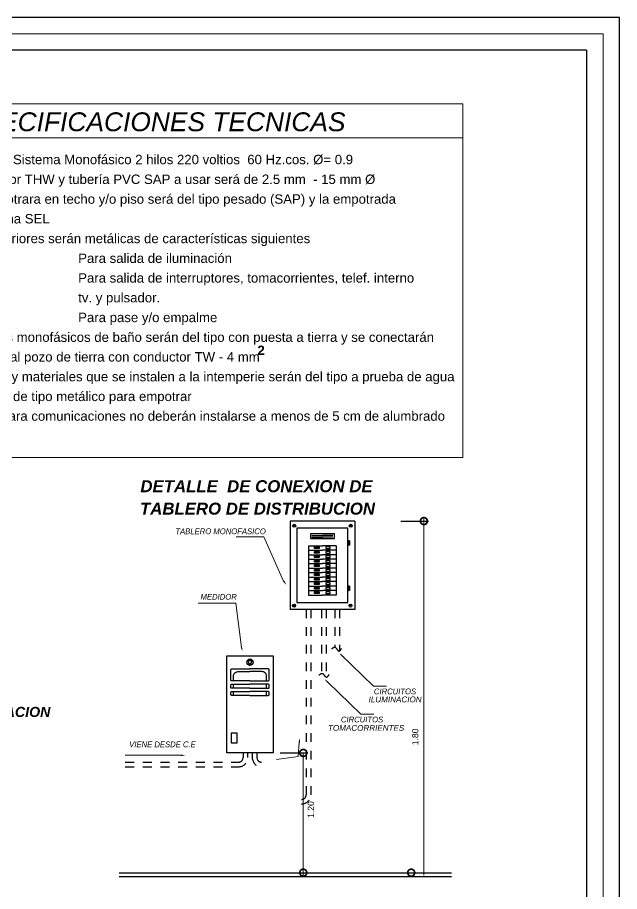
# Model space of a CAD drawing. Header units: millimetres. Extents: x 821 to 906, y 83 to 185.
# Drawn here: x 851.08 to 857.89, y 99.12 to 109.02 of the extents above; entities that cross this region are included whole.
import ezdxf

# ---------------------------------------------------------------- set-up
doc = ezdxf.new("R2010")
doc.units = ezdxf.units.MM
doc.linetypes.add('DASHED', pattern=[0.75, 0.5, -0.25])
for name, color, linetype, lineweight in [('0.1', 1, 'Continuous', 13), ('P6', 255, 'Continuous', 20), ('Punto 002 .ronald flores', 252, 'Continuous', 20), ('T.D.', 105, 'Continuous', 25)]:
    doc.layers.add(name, color=color, linetype=linetype, lineweight=lineweight)
for name, color, linetype in [('E-MEDIDOR', 7, 'Continuous'), ('E-POWR-DTLS', 7, 'Continuous'), ('E-PVC', 7, 'DASHED'), ('Sanitarios', 135, 'Continuous'), ('Texto', 5, 'Continuous')]:
    doc.layers.add(name, color=color, linetype=linetype)
doc.styles.add('david', font='arialbi.ttf', dxfattribs={"height": 0.05})
doc.styles.add('Jocope', font='arialbd.ttf', dxfattribs={"height": 0.12})
doc.styles.add('JURGA', font='arial.ttf', dxfattribs={"height": 0.1})
doc.styles.add('RJocope', font='ariali.ttf', dxfattribs={"height": 0.175})

# ---------------------------------------------------------------- blocks, each defined once
blk = doc.blocks.new('_DotSmall')
at = {"color": 0, "const_width": 0.5}
blk.add_lwpolyline([(-0.0625, 0, 1), (0.0625, 0, 1)], format="xyb", close=True, dxfattribs=at)
blk = doc.blocks.new('conexion')
at = {"color": 4}
for p, q in [((4.447, -0.673), (4.923, -0.673)), ((2.379, -4.649), (2.855, -4.649)), ((2.379, -6.703), (2.855, -6.703)), ((4.447, -6.703), (4.923, -6.703))]:
    blk.add_line(p, q, dxfattribs=at)
at = {"color": 1, "lineweight": 15}
for p, q in [((4.844, -0.634), (4.844, -6.743)), ((2.776, -4.649), (2.776, -6.743))]:
    blk.add_line(p, q, dxfattribs=at)
for p, q in [((2.967, -1.145), (2.967, -1.117)), ((2.967, -1.117), (3.046, -1.117)), ((3.046, -1.145), (2.967, -1.145)), ((2.967, -1.223), (2.967, -1.194)), ((2.967, -1.194), (3.046, -1.194)), ((3.24, -1.117), (3.161, -1.117)), ((3.161, -1.145), (3.24, -1.145)), ((3.24, -1.194), (3.161, -1.194)), ((3.24, -1.145), (3.24, -1.117)), ((3.24, -1.223), (3.24, -1.194)), ((3.046, -1.223), (2.967, -1.223)), ((2.967, -1.3), (2.967, -1.271)), ((2.967, -1.271), (3.046, -1.271)), ((3.046, -1.3), (2.967, -1.3)), ((2.967, -1.377), (2.967, -1.348)), ((2.967, -1.348), (3.046, -1.348)), ((3.161, -1.223), (3.24, -1.223)), ((3.24, -1.271), (3.161, -1.271)), ((3.161, -1.3), (3.24, -1.3)), ((3.24, -1.348), (3.161, -1.348)), ((3.24, -1.3), (3.24, -1.271)), ((3.24, -1.377), (3.24, -1.348)), ((3.046, -1.377), (2.967, -1.377)), ((2.967, -1.454), (2.967, -1.425)), ((2.967, -1.425), (3.046, -1.425)), ((3.046, -1.454), (2.967, -1.454)), ((3.161, -1.377), (3.24, -1.377)), ((3.24, -1.425), (3.161, -1.425)), ((3.161, -1.454), (3.24, -1.454)), ((3.24, -1.454), (3.24, -1.425)), ((2.967, -1.531), (2.967, -1.502)), ((2.967, -1.502), (3.046, -1.502)), ((3.046, -1.531), (2.967, -1.531)), ((2.967, -1.608), (2.967, -1.58)), ((2.967, -1.58), (3.046, -1.58)), ((3.046, -1.608), (2.967, -1.608)), ((3.24, -1.502), (3.161, -1.502)), ((3.161, -1.531), (3.24, -1.531)), ((3.24, -1.58), (3.161, -1.58)), ((3.161, -1.608), (3.24, -1.608)), ((3.24, -1.531), (3.24, -1.502)), ((3.24, -1.608), (3.24, -1.58)), ((2.967, -1.685), (2.967, -1.656)), ((2.967, -1.656), (3.046, -1.656)), ((3.046, -1.685), (2.967, -1.685)), ((2.967, -1.762), (2.967, -1.734)), ((2.967, -1.734), (3.046, -1.734)), ((3.046, -1.762), (2.967, -1.762)), ((3.24, -1.656), (3.161, -1.656)), ((3.161, -1.685), (3.24, -1.685)), ((3.24, -1.734), (3.161, -1.734)), ((3.161, -1.762), (3.24, -1.762)), ((3.24, -1.685), (3.24, -1.656)), ((3.24, -1.762), (3.24, -1.734)), ((2.967, -1.839), (2.967, -1.811)), ((2.967, -1.811), (3.046, -1.811)), ((3.046, -1.839), (2.967, -1.839)), ((2.967, -1.916), (2.967, -1.888)), ((2.967, -1.888), (3.046, -1.888)), ((3.046, -1.916), (2.967, -1.916)), ((3.24, -1.811), (3.161, -1.811)), ((3.161, -1.839), (3.24, -1.839)), ((3.24, -1.888), (3.161, -1.888)), ((3.161, -1.916), (3.24, -1.916)), ((3.24, -1.839), (3.24, -1.811)), ((3.24, -1.916), (3.24, -1.888))]:
    blk.add_line(p, q)
at = {"layer": '0.1', "extrusion": (0, 0, -1)}
for points in [[(-2.44, -1.701), (-2.099, -0.941), (-1.625, -0.941)], [(-1.718, -2.839), (-1.619, -2.079), (-0.974, -2.079)], [(-3.414, -2.955), (-3.98, -3.505), (-4.203, -3.505)], [(-3.196, -3.437), (-3.762, -3.987), (-3.986, -3.987)], [(-0.678, -4.69), (0.275, -4.69)]]:
    blk.add_lwpolyline(points, dxfattribs=at)
at = {"layer": '0.1'}
blk.add_lwpolyline([(2.708, -4.463), (2.686, -4.713), (2.316, -4.76)], dxfattribs=at)
at = {"layer": '0.1', "extrusion": (0, 0, -1)}
for points in [[(-2.429, -1.709), (-2.487, -1.765), (-2.45, -1.693)], [(-1.704, -2.838), (-1.731, -2.903), (-1.728, -2.831)], [(-3.48, -3.001), (-3.414, -2.955), (-3.462, -3.019)], [(-3.206, -3.427), (-3.14, -3.381), (-3.187, -3.446)], [(-0.678, -4.704), (-0.757, -4.69), (-0.678, -4.677)]]:
    blk.add_solid(points, dxfattribs=at)
at = {"layer": '0.1'}
blk.add_solid([(2.695, -4.47), (2.715, -4.392), (2.722, -4.473)], dxfattribs=at)
at = {"layer": 'E-MEDIDOR'}
for points in [[(1.466, -2.983), (2.259, -2.983), (2.259, -4.649), (1.466, -4.649)], [(1.818, -3.068), (1.863, -3.145), (1.907, -3.068)], [(1.548, -4.304), (1.636, -4.304), (1.636, -4.48), (1.548, -4.48)]]:
    blk.add_lwpolyline(points, close=True, dxfattribs=at)
for points in [[(1.863, -3.411), (1.547, -3.411, -0.414214), (1.533, -3.397), (1.533, -3.225, -0.414214), (1.553, -3.205), (1.863, -3.205)], [(1.581, -3.411), (1.581, -3.334, -0.414214), (1.66, -3.254), (1.863, -3.254)], [(1.863, -3.411), (2.179, -3.411, 0.414214), (2.193, -3.397), (2.193, -3.225, 0.414214), (2.173, -3.205), (1.863, -3.205)], [(2.145, -3.411), (2.145, -3.334, 0.414214), (2.066, -3.254), (1.863, -3.254)], [(1.863, -3.537), (1.547, -3.537, -0.414214), (1.533, -3.523), (1.533, -3.486, -0.414214), (1.547, -3.472), (1.863, -3.472)], [(1.863, -3.663), (1.553, -3.663, -0.414214), (1.533, -3.643), (1.533, -3.612, -0.414214), (1.547, -3.598), (1.863, -3.598)], [(1.863, -3.537), (2.179, -3.537, 0.414214), (2.193, -3.523), (2.193, -3.486, 0.414214), (2.179, -3.472), (1.863, -3.472)], [(1.863, -3.663), (2.173, -3.663, 0.414214), (2.193, -3.643), (2.193, -3.612, 0.414214), (2.179, -3.598), (1.863, -3.598)]]:
    blk.add_lwpolyline(points, format="xyb", dxfattribs=at)
for points in [[(1.581, -3.537), (1.581, -3.472)], [(1.581, -3.663), (1.581, -3.598)], [(2.145, -3.537), (2.145, -3.472)], [(2.145, -3.663), (2.145, -3.598)]]:
    blk.add_lwpolyline(points, dxfattribs=at)
blk.add_circle((1.863, -3.094), 0.0544, dxfattribs=at)
at = {"layer": 'E-POWR-DTLS'}
for p, q in [((2.55, -0.673), (2.55, -2.189)), ((3.658, -0.673), (2.55, -0.673)), ((3.658, -0.673), (3.658, -2.189)), ((2.596, -0.754), (2.648, -0.754)), ((3.54, -0.792), (2.668, -0.792)), ((2.668, -0.792), (2.668, -2.071)), ((2.898, -0.894), (2.898, -0.972)), ((3.309, -0.894), (2.898, -0.894)), ((3.309, -0.972), (3.309, -0.894)), ((3.54, -2.071), (3.54, -0.792)), ((3.617, -0.754), (3.565, -0.754)), ((2.898, -0.972), (3.309, -0.972)), ((2.924, -0.92), (3.104, -0.92)), ((2.924, -0.946), (3.104, -0.946)), ((3.283, -0.92), (3.104, -0.92)), ((3.283, -0.946), (3.104, -0.946)), ((3.54, -1.01), (3.553, -1.01)), ((3.54, -1.036), (3.553, -1.036)), ((3.566, -1.01), (3.553, -1.01)), ((3.566, -1.036), (3.553, -1.036)), ((3.566, -1.01), (3.566, -1.088)), ((2.866, -1.095), (3.104, -1.095)), ((2.866, -1.095), (2.866, -1.943)), ((2.866, -1.172), (3.103, -1.172)), ((3.046, -1.117), (3.046, -1.145)), ((3.046, -1.194), (3.046, -1.223)), ((3.341, -1.172), (3.103, -1.172)), ((3.341, -1.095), (3.104, -1.095)), ((3.161, -1.117), (3.161, -1.145)), ((3.161, -1.194), (3.161, -1.223)), ((3.341, -1.095), (3.341, -1.943)), ((3.54, -1.062), (3.553, -1.062)), ((3.54, -1.088), (3.553, -1.088)), ((3.566, -1.062), (3.553, -1.062)), ((3.566, -1.088), (3.553, -1.088)), ((2.866, -1.249), (3.104, -1.249)), ((2.866, -1.326), (3.104, -1.326)), ((3.046, -1.271), (3.046, -1.3)), ((3.046, -1.348), (3.046, -1.377)), ((3.341, -1.249), (3.104, -1.249)), ((3.341, -1.326), (3.104, -1.326)), ((3.161, -1.271), (3.161, -1.3)), ((3.161, -1.348), (3.161, -1.377)), ((2.866, -1.403), (3.104, -1.403)), ((2.866, -1.48), (3.104, -1.48)), ((3.046, -1.425), (3.046, -1.454)), ((3.341, -1.403), (3.104, -1.403)), ((3.341, -1.48), (3.104, -1.48)), ((3.161, -1.425), (3.161, -1.454)), ((2.866, -1.557), (3.104, -1.557)), ((2.866, -1.634), (3.104, -1.634)), ((3.046, -1.502), (3.046, -1.531)), ((3.046, -1.58), (3.046, -1.608)), ((3.341, -1.557), (3.104, -1.557)), ((3.341, -1.634), (3.104, -1.634)), ((3.161, -1.502), (3.161, -1.531)), ((3.161, -1.58), (3.161, -1.608)), ((2.866, -1.711), (3.104, -1.711)), ((2.866, -1.788), (3.104, -1.788)), ((3.046, -1.656), (3.046, -1.685)), ((3.046, -1.734), (3.046, -1.762)), ((3.341, -1.711), (3.104, -1.711)), ((3.341, -1.788), (3.104, -1.788)), ((3.161, -1.656), (3.161, -1.685)), ((3.161, -1.734), (3.161, -1.762)), ((3.54, -1.788), (3.553, -1.788)), ((3.566, -1.788), (3.553, -1.788)), ((3.566, -1.788), (3.566, -1.865)), ((2.866, -1.865), (3.104, -1.865)), ((2.866, -1.943), (3.104, -1.943)), ((3.046, -1.811), (3.046, -1.839)), ((3.046, -1.888), (3.046, -1.916)), ((3.341, -1.865), (3.104, -1.865)), ((3.341, -1.943), (3.104, -1.943)), ((3.161, -1.811), (3.161, -1.839)), ((3.161, -1.888), (3.161, -1.916)), ((3.54, -1.814), (3.553, -1.814)), ((3.54, -1.84), (3.553, -1.84)), ((3.54, -1.865), (3.553, -1.865)), ((3.566, -1.814), (3.553, -1.814)), ((3.566, -1.84), (3.553, -1.84)), ((3.566, -1.865), (3.553, -1.865)), ((2.668, -2.071), (3.54, -2.071)), ((3.658, -2.189), (2.55, -2.189)), ((2.592, -2.123), (2.643, -2.123)), ((3.612, -2.123), (3.561, -2.123))]:
    blk.add_line(p, q, dxfattribs=at)
for centre in [(2.622, -0.754), (3.591, -0.754), (2.618, -2.123), (3.586, -2.123)]:
    blk.add_circle(centre, 0.0257, dxfattribs=at)
at = {"layer": 'E-PVC', "ltscale": 0.01}
for p, q in [((2.826, -2.189), (2.826, -5.367)), ((2.905, -2.189), (2.905, -5.367)), ((3.089, -2.189), (3.089, -3.285)), ((3.169, -2.189), (3.169, -3.349)), ((3.318, -2.189), (3.318, -2.835)), ((3.398, -2.189), (3.398, -2.899)), ((1.744, -4.649), (1.744, -4.728)), ((1.823, -4.649), (1.823, -4.728)), ((1.902, -4.649), (1.902, -4.728)), ((1.982, -4.649), (1.982, -4.728)), ((-0.275, -4.807), (1.665, -4.807)), ((-0.275, -4.887), (1.665, -4.887))]:
    blk.add_line(p, q, dxfattribs=at)
for centre, radius, start, end in [((1.665, -4.728), 0.159, 270, 0), ((1.665, -4.728), 0.0793, 270, 0), ((2.061, -4.728), 0.159, 180, 270), ((2.061, -4.728), 0.0793, 180, 270), ((2.746, -5.367), 0.0793, 270, 0), ((2.746, -5.367), 0.159, 270, 0)]:
    blk.add_arc(centre, radius, start, end, dxfattribs=at)
at = {"layer": 'E-PVC'}
for points in [[(3.262, -2.867), (3.318, -2.836), (3.386, -2.902), (3.434, -2.858)], [(3.047, -3.316), (3.103, -3.285), (3.172, -3.35), (3.219, -3.306)]]:
    blk.add_spline(points, degree=3, dxfattribs=at)
at = {"layer": 'Sanitarios'}
for p, q in [((-0.379, -6.703), (5.319, -6.703)), ((-0.379, -6.771), (5.319, -6.771))]:
    blk.add_line(p, q, dxfattribs=at)
at = {"color": 1, "lineweight": 15, "xscale": 0.2379850275512558, "yscale": 0.2379850275512558, "zscale": 0.2379850275512558}
for p, rotation in [((4.844, -0.673), 90), ((2.776, -4.649), 90), ((2.776, -6.703), 270), ((4.627, -6.703), 270)]:
    blk.add_blockref('_DotSmall', p, dxfattribs=dict(at, rotation=rotation))
at = {"char_height": 0.1058, "attachment_point": 5, "rotation": 90, "style": 'JURGA'}
for s, insert in [('\\A1;1.80', (4.697, -4.374)), ('\\A1;1.20', (2.906, -5.62))]:
    blk.add_mtext(s, dxfattribs=dict(at, insert=insert))
at = {"layer": 'T.D.', "color": 150, "style": 'david'}
blk.add_text('DETALLE  DE CONEXION DE ', height=0.20599, dxfattribs=at).set_placement((-0.016, -0.178))
at = {"layer": 'T.D.', "color": 150, "insert": (-0.023, -0.357), "char_height": 0.20599, "width": 4.13181, "attachment_point": 1, "style": 'david'}
blk.add_mtext('TABLERO DE DISTRIBUCION', dxfattribs=at)
at = {"layer": 'Texto', "color": 30, "style": 'RJocope', "width": 0.95}
for s, height, p in [('TABLERO MONOFASICO', 0.09916, (0.584, -0.898)), ('MEDIDOR', 0.0992, (1.015, -2.021)), ('CIRCUITOS ', 0.0992, (3.987, -3.644)), ('CIRCUITOS ', 0.0992, (3.422, -4.126)), ('VIENE DESDE C.E', 0.09916, (-0.208, -4.552))]:
    blk.add_text(s, height=height, dxfattribs=at).set_placement(p)
at = {"layer": 'Texto', "color": 30, "char_height": 0.09916, "attachment_point": 1, "style": 'RJocope'}
for s, insert, width in [('ILUMINACION', (3.897, -3.682), 1.73249), ('TOMACORRIENTES', (3.2, -4.171), 2.54384)]:
    blk.add_mtext(s, dxfattribs=dict(at, insert=insert, width=width))
blk = doc.blocks.new('ESPECIFIC')
at = {"layer": 'Punto 002 .ronald flores'}
for p, q in [((1893.082, 766.368), (1900.15, 766.368)), ((1893.082, 766.368), (1893.082, 762.128)), ((1900.972, 766.368), (1900.972, 762.128)), ((1893.082, 762.128), (1900.972, 762.128))]:
    blk.add_line(p, q, dxfattribs=at)
blk.add_lwpolyline([(1893.082, 766.821), (1900.972, 766.821), (1900.972, 766.368), (1893.082, 766.368)], close=True, dxfattribs=at)
at = {"lineweight": 18, "ltscale": 0.05, "style": 'Jocope'}
blk.add_text('2', height=0.125, dxfattribs=at).set_placement((1898.249, 763.488))
at = {"insert": (1896.778, 766.579), "char_height": 0.25, "attachment_point": 5, "style": 'Jocope'}
blk.add_mtext('{\\fArial|b0|i1|c0|p34;ESPECIFICACIONES TECNICAS }', dxfattribs=at)
at = {"char_height": 0.125, "attachment_point": 1, "style": 'Jocope'}
for s, insert, width in [('{\\fArial|b0|i0|c0|p34;1.- Caracteristicas del Sistema Monofásico 2 hilos 220 voltios  60 Hz.cos. %%C= 0.9}', (1893.272, 766.143), 7.12601), ('{\\fArial|b0|i0|c0|p34;2.- El mínimo conductor THW y tubería PVC SAP a usar será de 2.5 mm  - 15 mm %%C}', (1893.272, 765.881), 7.12601), ('{\\fArial|b0|i0|c0|p34;toda la tubería a empotrara en techo y/o piso será del tipo pesado (SAP) y la empotrada}', (1893.272, 765.619), 7.12601), ('{\\fArial|b0|i0|c0|p34;en pared del tipo liviana SEL}', (1893.272, 765.358), 7.12601), ('{\\fArial|b0|i0|c0|p34;3.- Las cajas para interiores serán metálicas de características siguientes}', (1893.272, 765.096), 7.12601), ('{\\fArial|b0|i0|c0|p34;Octogonales:}', (1893.272, 764.834), 7.12601), ('{\\fArial|b0|i0|c0|p34;Para salida de iluminación}', (1895.873, 764.834), 7.12601), ('{\\fArial|b0|i0|c0|p34;Rectangulares:}', (1893.272, 764.573), 7.12601), ('{\\fArial|b0|i0|c0|p34;Para salida de interruptores, tomacorrientes, telef. interno}', (1895.873, 764.573), 7.12594), ('{\\fArial|b0|i0|c0|p34;tv. y pulsador.}', (1895.873, 764.311), 7.12601), ('{\\fArial|b0|i0|c0|p34;Cuadradas:}', (1893.272, 764.049), 7.12601), ('{\\fArial|b0|i0|c0|p34;Para pase y/o empalme }', (1895.873, 764.049), 7.12601), ('{\\fArial|b0|i0|c0|p34;4.- Los tomacorrientes monofásicos de baño serán del tipo con puesta a tierra y se conectarán}', (1893.272, 763.787), 7.81178), ('{\\fArial|b0|i0|c0|p34;junto con los tableros al pozo de tierra con conductor TW - 4 mm}', (1893.272, 763.526), 7.12601), ('{\\fArial|b0|i0|c0|p34;5.- Todos los equipos y materiales que se instalen a la intemperie serán del tipo a prueba de agua}', (1893.272, 763.264), 7.66017), ('{\\fArial|b0|i0|c0|p34;6.- Los tableros serán de tipo metálico para empotrar}', (1893.272, 763.002), 7.42726), ('{\\fArial|b0|i0|c0|p34;7.- Los conductores para comunicaciones no deberán instalarse a menos de 5 cm de alumbrado}', (1893.272, 762.741), 7.59546), ('{\\fArial|b0|i0|c0|p34;y/o fuerza.}', (1893.272, 762.479), 7.42726)]:
    blk.add_mtext(s, dxfattribs=dict(at, insert=insert, width=width))
blk = doc.blocks.new('HTRHTRHTR')
for p, q in [((4244.53, 437.54), (3391.88, 437.54)), ((4244.53, -165.78), (4244.53, 437.54)), ((4235.83, 428.85), (3400.57, 428.85)), ((4235.83, 428.85), (4235.83, -157.09))]:
    blk.add_line(p, q)
at = {"layer": 'P6', "color": 7}
for p, q in [((3396.22, 433.19), (4240.18, 433.19)), ((4240.18, 433.19), (4240.18, -161.44))]:
    blk.add_line(p, q, dxfattribs=at)

msp = doc.modelspace()

# ---------------------------------------------------------------- block references
at = {"color": 251, "lineweight": 60, "xscale": 0.04279462122516643, "yscale": 0.04279462122516643, "zscale": 0.04279462122516643}
msp.add_blockref('HTRHTRHTR', (676.2515, 90.291), dxfattribs=at)
for name, p, xscale, yscale, zscale in [('ESPECIFIC', (-767.4517, -546.8834), 0.8540747040370386, 0.8540747040370386, 0.8540747040370386), ('conexion', (852.4804, 103.7557), 0.6604229272997415, 0.6604229272997415, 0.6604229272997415)]:
    msp.add_blockref(name, p, dxfattribs=dict(xscale=xscale, yscale=yscale, zscale=zscale))

# ---------------------------------------------------------------- texts
at = {"style": 'david'}
msp.add_text('ALUMBRADO EXTERIOR / DORM / CIRCULACION', height=0.114879, dxfattribs=at).set_placement((847.6531, 101.092))

doc.saveas('drawing.dxf')
